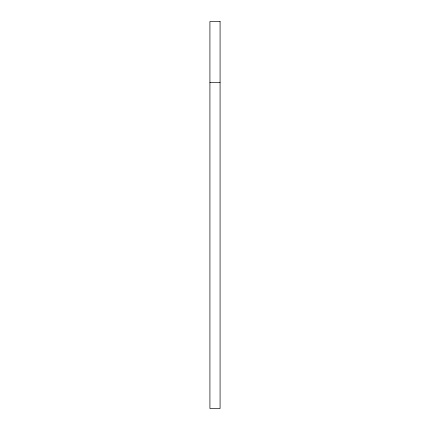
<?xml version="1.0" encoding="UTF-8"?>
<svg xmlns="http://www.w3.org/2000/svg" width="430" height="430" viewBox="0 0 430 430"><rect width="100%" height="100%" fill="white"/><g stroke="black" fill="none" stroke-linecap="round" stroke-linejoin="round"><path stroke-width="0.64" d="M209.921 82.447L220.079 82.447M220.079 21.5L209.921 21.5L209.921 408.5L220.079 408.5L220.079 21.5"/></g></svg>
